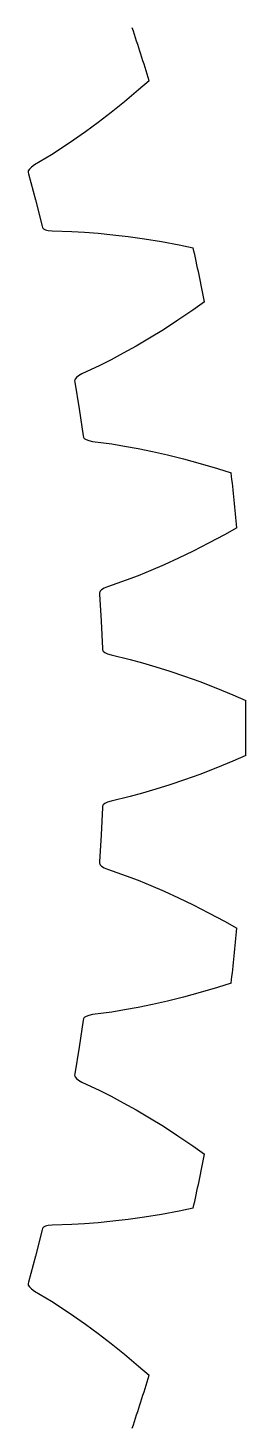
# Model space of a CAD drawing. Extents: x -27 to 210, y -94 to 94.
# Drawn here: x 200.7 to 210, y -29.9 to 29.9 of the extents above; entities that cross this region are included whole.
import ezdxf

# ---------------------------------------------------------------- set-up
doc = ezdxf.new("R2010")
doc.units = 0

msp = doc.modelspace()

# ---------------------------------------------------------------- linework, layer by layer
at = {"layer": 'layer0'}
for p, q in [((205.876, 27.613), (205.42, 27.216)), ((205.42, 27.216), (204.827, 26.718)), ((204.827, 26.718), (204.252, 26.256)), ((203.7, 25.83), (203.168, 25.438)), ((204.252, 26.256), (203.7, 25.83)), ((203.168, 25.438), (202.658, 25.078)), ((202.173, 24.75), (201.714, 24.455)), ((202.658, 25.078), (202.173, 24.75)), ((200.865, 23.929), (200.775, 23.844)), ((200.997, 24.02), (200.865, 23.929)), ((201.714, 24.455), (200.997, 24.02)), ((200.726, 23.766), (200.716, 23.731)), ((200.716, 23.731), (200.717, 23.698)), ((200.717, 23.698), (200.732, 23.642)), ((200.775, 23.844), (200.726, 23.766)), ((200.732, 23.642), (201.034, 22.526)), ((201.034, 22.526), (201.321, 21.405)), ((201.321, 21.405), (201.335, 21.35)), ((201.335, 21.35), (201.351, 21.321)), ((201.351, 21.321), (201.377, 21.295)), ((201.377, 21.295), (201.458, 21.251)), ((201.458, 21.251), (201.578, 21.222)), ((201.578, 21.222), (201.738, 21.207)), ((201.738, 21.207), (202.576, 21.182)), ((202.576, 21.182), (203.121, 21.151)), ((203.121, 21.151), (203.704, 21.105)), ((203.704, 21.105), (204.325, 21.043)), ((204.325, 21.043), (204.982, 20.963)), ((204.982, 20.963), (205.672, 20.865)), ((205.672, 20.865), (206.399, 20.746)), ((206.399, 20.746), (207.161, 20.605)), ((207.161, 20.605), (207.753, 20.484)), ((208.236, 18.174), (207.742, 17.826)), ((207.1, 17.391), (206.482, 16.991)), ((207.742, 17.826), (207.1, 17.391)), ((206.482, 16.991), (205.888, 16.624)), ((205.319, 16.289), (204.774, 15.983)), ((205.888, 16.624), (205.319, 16.289)), ((204.258, 15.707), (203.771, 15.46)), ((204.774, 15.983), (204.258, 15.707)), ((202.775, 14.949), (202.718, 14.877)), ((202.873, 15.025), (202.775, 14.949)), ((203.013, 15.101), (202.873, 15.025)), ((203.771, 15.46), (203.013, 15.101)), ((202.705, 14.843), (202.702, 14.81)), ((202.702, 14.81), (202.711, 14.753)), ((202.718, 14.877), (202.705, 14.843)), ((202.711, 14.753), (202.896, 13.612)), ((202.896, 13.612), (203.067, 12.468)), ((203.067, 12.468), (203.075, 12.411)), ((203.075, 12.411), (203.088, 12.38)), ((203.088, 12.38), (203.111, 12.352)), ((203.111, 12.352), (203.187, 12.3)), ((203.187, 12.3), (203.304, 12.259)), ((203.304, 12.259), (203.461, 12.228)), ((203.461, 12.228), (204.292, 12.116)), ((204.292, 12.116), (204.831, 12.029)), ((204.831, 12.029), (205.406, 11.924)), ((205.406, 11.924), (206.018, 11.798)), ((206.018, 11.798), (206.663, 11.651)), ((206.663, 11.651), (207.34, 11.483)), ((207.34, 11.483), (208.051, 11.289)), ((208.051, 11.289), (208.794, 11.071)), ((208.794, 11.071), (209.37, 10.889)), ((209.613, 8.542), (209.086, 8.247)), ((208.403, 7.881), (207.746, 7.546)), ((209.086, 8.247), (208.403, 7.881)), ((207.119, 7.242), (206.517, 6.967)), ((207.746, 7.546), (207.119, 7.242)), ((205.944, 6.719), (205.403, 6.498)), ((206.517, 6.967), (205.944, 6.719)), ((204.102, 6.023), (203.955, 5.961)), ((204.893, 6.302), (204.102, 6.023)), ((205.403, 6.498), (204.893, 6.302)), ((203.769, 5.798), (203.762, 5.765)), ((203.762, 5.765), (203.766, 5.708)), ((203.766, 5.708), (203.833, 4.553)), ((203.785, 5.83), (203.769, 5.798)), ((203.849, 5.896), (203.785, 5.83)), ((203.955, 5.961), (203.849, 5.896)), ((203.833, 4.553), (203.885, 3.398)), ((203.885, 3.398), (203.887, 3.34)), ((203.887, 3.34), (203.897, 3.309)), ((203.897, 3.309), (203.917, 3.278)), ((203.917, 3.278), (203.987, 3.219)), ((203.987, 3.219), (204.099, 3.166)), ((204.099, 3.166), (204.252, 3.119)), ((204.252, 3.119), (205.067, 2.923)), ((205.067, 2.923), (205.594, 2.78)), ((205.594, 2.78), (206.156, 2.616)), ((206.156, 2.616), (206.751, 2.428)), ((206.751, 2.428), (207.378, 2.216)), ((207.378, 2.216), (208.033, 1.979)), ((208.033, 1.979), (208.721, 1.713)), ((208.721, 1.713), (209.438, 1.419)), ((209.438, 1.419), (209.993, 1.18)), ((209.993, -1.18), (209.438, -1.419)), ((208.721, -1.713), (208.033, -1.979)), ((209.438, -1.419), (208.721, -1.713)), ((207.378, -2.216), (206.751, -2.428)), ((208.033, -1.979), (207.378, -2.216)), ((205.067, -2.923), (204.252, -3.119)), ((205.594, -2.78), (205.067, -2.923)), ((206.156, -2.616), (205.594, -2.78)), ((206.751, -2.428), (206.156, -2.616)), ((203.885, -3.398), (203.833, -4.553)), ((203.887, -3.34), (203.885, -3.398)), ((203.897, -3.309), (203.887, -3.34)), ((203.917, -3.278), (203.897, -3.309)), ((203.987, -3.219), (203.917, -3.278)), ((204.099, -3.166), (203.987, -3.219)), ((204.252, -3.119), (204.099, -3.166)), ((203.833, -4.553), (203.766, -5.708)), ((203.766, -5.708), (203.762, -5.765)), ((203.762, -5.765), (203.769, -5.798)), ((203.769, -5.798), (203.785, -5.83)), ((203.785, -5.83), (203.849, -5.896)), ((203.849, -5.896), (203.955, -5.961)), ((203.955, -5.961), (204.102, -6.023)), ((204.102, -6.023), (204.893, -6.302)), ((204.893, -6.302), (205.403, -6.498)), ((205.403, -6.498), (205.944, -6.719)), ((205.944, -6.719), (206.517, -6.967)), ((206.517, -6.967), (207.119, -7.242)), ((207.119, -7.242), (207.746, -7.546)), ((207.746, -7.546), (208.403, -7.881)), ((208.403, -7.881), (209.086, -8.247)), ((209.086, -8.247), (209.613, -8.542)), ((208.051, -11.289), (207.34, -11.483)), ((208.794, -11.071), (208.051, -11.289)), ((209.37, -10.889), (208.794, -11.071)), ((205.406, -11.924), (204.831, -12.029)), ((206.018, -11.798), (205.406, -11.924)), ((206.663, -11.651), (206.018, -11.798)), ((207.34, -11.483), (206.663, -11.651)), ((203.067, -12.468), (202.896, -13.612)), ((203.075, -12.411), (203.067, -12.468)), ((203.088, -12.38), (203.075, -12.411)), ((203.111, -12.352), (203.088, -12.38)), ((203.187, -12.3), (203.111, -12.352)), ((203.304, -12.259), (203.187, -12.3)), ((203.461, -12.228), (203.304, -12.259)), ((204.292, -12.116), (203.461, -12.228)), ((204.831, -12.029), (204.292, -12.116)), ((202.896, -13.612), (202.711, -14.753)), ((202.711, -14.753), (202.702, -14.81)), ((202.702, -14.81), (202.705, -14.843)), ((202.705, -14.843), (202.718, -14.877)), ((202.718, -14.877), (202.775, -14.949)), ((202.775, -14.949), (202.873, -15.025)), ((202.873, -15.025), (203.013, -15.101)), ((203.013, -15.101), (203.771, -15.46)), ((203.771, -15.46), (204.258, -15.707)), ((204.258, -15.707), (204.774, -15.983)), ((204.774, -15.983), (205.319, -16.289)), ((205.319, -16.289), (205.888, -16.624)), ((205.888, -16.624), (206.482, -16.991)), ((206.482, -16.991), (207.1, -17.391)), ((207.1, -17.391), (207.742, -17.826)), ((207.742, -17.826), (208.236, -18.174)), ((205.672, -20.865), (204.982, -20.963)), ((206.399, -20.746), (205.672, -20.865)), ((207.161, -20.605), (206.399, -20.746)), ((207.753, -20.484), (207.161, -20.605)), ((201.321, -21.405), (201.034, -22.526)), ((201.335, -21.35), (201.321, -21.405)), ((201.351, -21.321), (201.335, -21.35)), ((201.377, -21.295), (201.351, -21.321)), ((201.458, -21.251), (201.377, -21.295)), ((201.578, -21.222), (201.458, -21.251)), ((201.738, -21.207), (201.578, -21.222)), ((202.576, -21.182), (201.738, -21.207)), ((203.121, -21.151), (202.576, -21.182)), ((203.704, -21.105), (203.121, -21.151)), ((204.325, -21.043), (203.704, -21.105)), ((204.982, -20.963), (204.325, -21.043)), ((201.034, -22.526), (200.732, -23.642)), ((200.717, -23.698), (200.716, -23.731)), ((200.716, -23.731), (200.726, -23.766)), ((200.732, -23.642), (200.717, -23.698)), ((200.726, -23.766), (200.775, -23.844)), ((200.775, -23.844), (200.865, -23.929)), ((200.865, -23.929), (200.997, -24.02)), ((200.997, -24.02), (201.714, -24.455)), ((201.714, -24.455), (202.173, -24.75)), ((202.173, -24.75), (202.658, -25.078)), ((202.658, -25.078), (203.168, -25.438)), ((203.168, -25.438), (203.7, -25.83)), ((203.7, -25.83), (204.252, -26.256)), ((204.252, -26.256), (204.827, -26.718)), ((204.827, -26.718), (205.42, -27.216)), ((205.42, -27.216), (205.876, -27.613))]:
    msp.add_line(p, q, dxfattribs=at)
for start, end in [(16.98958, 18.42026), (11.08794, 12.51862), (5.1863, 6.61698), (359.28466, 360.71534), (353.38302, 354.8137), (347.48138, 348.91206), (341.57974, 343.01042)]:
    msp.add_arc((115.5, 0), 94.5, start, end, dxfattribs=at)
at = {"layer": 'layer2'}
for p, q in [((205.876, 27.613), (205.42, 27.216)), ((205.42, 27.216), (204.827, 26.718)), ((204.827, 26.718), (204.252, 26.256)), ((203.7, 25.83), (203.168, 25.438)), ((204.252, 26.256), (203.7, 25.83)), ((203.168, 25.438), (202.658, 25.078)), ((202.173, 24.75), (201.714, 24.455)), ((202.658, 25.078), (202.173, 24.75)), ((200.865, 23.929), (200.775, 23.844)), ((200.997, 24.02), (200.865, 23.929)), ((201.714, 24.455), (200.997, 24.02)), ((200.726, 23.766), (200.716, 23.731)), ((200.716, 23.731), (200.717, 23.698)), ((200.717, 23.698), (200.732, 23.642)), ((200.775, 23.844), (200.726, 23.766)), ((200.732, 23.642), (201.034, 22.526)), ((201.034, 22.526), (201.321, 21.405)), ((201.321, 21.405), (201.335, 21.35)), ((201.335, 21.35), (201.351, 21.321)), ((201.351, 21.321), (201.377, 21.295)), ((201.377, 21.295), (201.458, 21.251)), ((201.458, 21.251), (201.578, 21.222)), ((201.578, 21.222), (201.738, 21.207)), ((201.738, 21.207), (202.576, 21.182)), ((202.576, 21.182), (203.121, 21.151)), ((203.121, 21.151), (203.704, 21.105)), ((203.704, 21.105), (204.325, 21.043)), ((204.325, 21.043), (204.982, 20.963)), ((204.982, 20.963), (205.672, 20.865)), ((205.672, 20.865), (206.399, 20.746)), ((206.399, 20.746), (207.161, 20.605)), ((207.161, 20.605), (207.753, 20.484)), ((208.236, 18.174), (207.742, 17.826)), ((207.1, 17.391), (206.482, 16.991)), ((207.742, 17.826), (207.1, 17.391)), ((206.482, 16.991), (205.888, 16.624)), ((205.319, 16.289), (204.774, 15.983)), ((205.888, 16.624), (205.319, 16.289)), ((204.258, 15.707), (203.771, 15.46)), ((204.774, 15.983), (204.258, 15.707)), ((202.775, 14.949), (202.718, 14.877)), ((202.873, 15.025), (202.775, 14.949)), ((203.013, 15.101), (202.873, 15.025)), ((203.771, 15.46), (203.013, 15.101)), ((202.705, 14.843), (202.702, 14.81)), ((202.702, 14.81), (202.711, 14.753)), ((202.718, 14.877), (202.705, 14.843)), ((202.711, 14.753), (202.896, 13.612)), ((202.896, 13.612), (203.067, 12.468)), ((203.067, 12.468), (203.075, 12.411)), ((203.075, 12.411), (203.088, 12.38)), ((203.088, 12.38), (203.111, 12.352)), ((203.111, 12.352), (203.187, 12.3)), ((203.187, 12.3), (203.304, 12.259)), ((203.304, 12.259), (203.461, 12.228)), ((203.461, 12.228), (204.292, 12.116)), ((204.292, 12.116), (204.831, 12.029)), ((204.831, 12.029), (205.406, 11.924)), ((205.406, 11.924), (206.018, 11.798)), ((206.018, 11.798), (206.663, 11.651)), ((206.663, 11.651), (207.34, 11.483)), ((207.34, 11.483), (208.051, 11.289)), ((208.051, 11.289), (208.794, 11.071)), ((208.794, 11.071), (209.37, 10.889)), ((209.613, 8.542), (209.086, 8.247)), ((208.403, 7.881), (207.746, 7.546)), ((209.086, 8.247), (208.403, 7.881)), ((207.119, 7.242), (206.517, 6.967)), ((207.746, 7.546), (207.119, 7.242)), ((205.944, 6.719), (205.403, 6.498)), ((206.517, 6.967), (205.944, 6.719)), ((204.102, 6.023), (203.955, 5.961)), ((204.893, 6.302), (204.102, 6.023)), ((205.403, 6.498), (204.893, 6.302)), ((203.769, 5.798), (203.762, 5.765)), ((203.762, 5.765), (203.766, 5.708)), ((203.766, 5.708), (203.833, 4.553)), ((203.785, 5.83), (203.769, 5.798)), ((203.849, 5.896), (203.785, 5.83)), ((203.955, 5.961), (203.849, 5.896)), ((203.833, 4.553), (203.885, 3.398)), ((203.885, 3.398), (203.887, 3.34)), ((203.887, 3.34), (203.897, 3.309)), ((203.897, 3.309), (203.917, 3.278)), ((203.917, 3.278), (203.987, 3.219)), ((203.987, 3.219), (204.099, 3.166)), ((204.099, 3.166), (204.252, 3.119)), ((204.252, 3.119), (205.067, 2.923)), ((205.067, 2.923), (205.594, 2.78)), ((205.594, 2.78), (206.156, 2.616)), ((206.156, 2.616), (206.751, 2.428)), ((206.751, 2.428), (207.378, 2.216)), ((207.378, 2.216), (208.033, 1.979)), ((208.033, 1.979), (208.721, 1.713)), ((208.721, 1.713), (209.438, 1.419)), ((209.438, 1.419), (209.993, 1.18)), ((209.993, -1.18), (209.438, -1.419)), ((208.721, -1.713), (208.033, -1.979)), ((209.438, -1.419), (208.721, -1.713)), ((207.378, -2.216), (206.751, -2.428)), ((208.033, -1.979), (207.378, -2.216)), ((205.067, -2.923), (204.252, -3.119)), ((205.594, -2.78), (205.067, -2.923)), ((206.156, -2.616), (205.594, -2.78)), ((206.751, -2.428), (206.156, -2.616)), ((203.885, -3.398), (203.833, -4.553)), ((203.887, -3.34), (203.885, -3.398)), ((203.897, -3.309), (203.887, -3.34)), ((203.917, -3.278), (203.897, -3.309)), ((203.987, -3.219), (203.917, -3.278)), ((204.099, -3.166), (203.987, -3.219)), ((204.252, -3.119), (204.099, -3.166)), ((203.833, -4.553), (203.766, -5.708)), ((203.766, -5.708), (203.762, -5.765)), ((203.762, -5.765), (203.769, -5.798)), ((203.769, -5.798), (203.785, -5.83)), ((203.785, -5.83), (203.849, -5.896)), ((203.849, -5.896), (203.955, -5.961)), ((203.955, -5.961), (204.102, -6.023)), ((204.102, -6.023), (204.893, -6.302)), ((204.893, -6.302), (205.403, -6.498)), ((205.403, -6.498), (205.944, -6.719)), ((205.944, -6.719), (206.517, -6.967)), ((206.517, -6.967), (207.119, -7.242)), ((207.119, -7.242), (207.746, -7.546)), ((207.746, -7.546), (208.403, -7.881)), ((208.403, -7.881), (209.086, -8.247)), ((209.086, -8.247), (209.613, -8.542)), ((208.051, -11.289), (207.34, -11.483)), ((208.794, -11.071), (208.051, -11.289)), ((209.37, -10.889), (208.794, -11.071)), ((205.406, -11.924), (204.831, -12.029)), ((206.018, -11.798), (205.406, -11.924)), ((206.663, -11.651), (206.018, -11.798)), ((207.34, -11.483), (206.663, -11.651)), ((203.067, -12.468), (202.896, -13.612)), ((203.075, -12.411), (203.067, -12.468)), ((203.088, -12.38), (203.075, -12.411)), ((203.111, -12.352), (203.088, -12.38)), ((203.187, -12.3), (203.111, -12.352)), ((203.304, -12.259), (203.187, -12.3)), ((203.461, -12.228), (203.304, -12.259)), ((204.292, -12.116), (203.461, -12.228)), ((204.831, -12.029), (204.292, -12.116)), ((202.896, -13.612), (202.711, -14.753)), ((202.711, -14.753), (202.702, -14.81)), ((202.702, -14.81), (202.705, -14.843)), ((202.705, -14.843), (202.718, -14.877)), ((202.718, -14.877), (202.775, -14.949)), ((202.775, -14.949), (202.873, -15.025)), ((202.873, -15.025), (203.013, -15.101)), ((203.013, -15.101), (203.771, -15.46)), ((203.771, -15.46), (204.258, -15.707)), ((204.258, -15.707), (204.774, -15.983)), ((204.774, -15.983), (205.319, -16.289)), ((205.319, -16.289), (205.888, -16.624)), ((205.888, -16.624), (206.482, -16.991)), ((206.482, -16.991), (207.1, -17.391)), ((207.1, -17.391), (207.742, -17.826)), ((207.742, -17.826), (208.236, -18.174)), ((205.672, -20.865), (204.982, -20.963)), ((206.399, -20.746), (205.672, -20.865)), ((207.161, -20.605), (206.399, -20.746)), ((207.753, -20.484), (207.161, -20.605)), ((201.321, -21.405), (201.034, -22.526)), ((201.335, -21.35), (201.321, -21.405)), ((201.351, -21.321), (201.335, -21.35)), ((201.377, -21.295), (201.351, -21.321)), ((201.458, -21.251), (201.377, -21.295)), ((201.578, -21.222), (201.458, -21.251)), ((201.738, -21.207), (201.578, -21.222)), ((202.576, -21.182), (201.738, -21.207)), ((203.121, -21.151), (202.576, -21.182)), ((203.704, -21.105), (203.121, -21.151)), ((204.325, -21.043), (203.704, -21.105)), ((204.982, -20.963), (204.325, -21.043)), ((201.034, -22.526), (200.732, -23.642)), ((200.717, -23.698), (200.716, -23.731)), ((200.716, -23.731), (200.726, -23.766)), ((200.732, -23.642), (200.717, -23.698)), ((200.726, -23.766), (200.775, -23.844)), ((200.775, -23.844), (200.865, -23.929)), ((200.865, -23.929), (200.997, -24.02)), ((200.997, -24.02), (201.714, -24.455)), ((201.714, -24.455), (202.173, -24.75)), ((202.173, -24.75), (202.658, -25.078)), ((202.658, -25.078), (203.168, -25.438)), ((203.168, -25.438), (203.7, -25.83)), ((203.7, -25.83), (204.252, -26.256)), ((204.252, -26.256), (204.827, -26.718)), ((204.827, -26.718), (205.42, -27.216)), ((205.42, -27.216), (205.876, -27.613))]:
    msp.add_line(p, q, dxfattribs=at)
for start, end in [(16.98958, 18.42026), (11.08794, 12.51862), (5.1863, 6.61698), (359.28466, 360.71534), (353.38302, 354.8137), (347.48138, 348.91206), (341.57974, 343.01042)]:
    msp.add_arc((115.5, 0), 94.5, start, end, dxfattribs=at)

doc.saveas('drawing.dxf')
